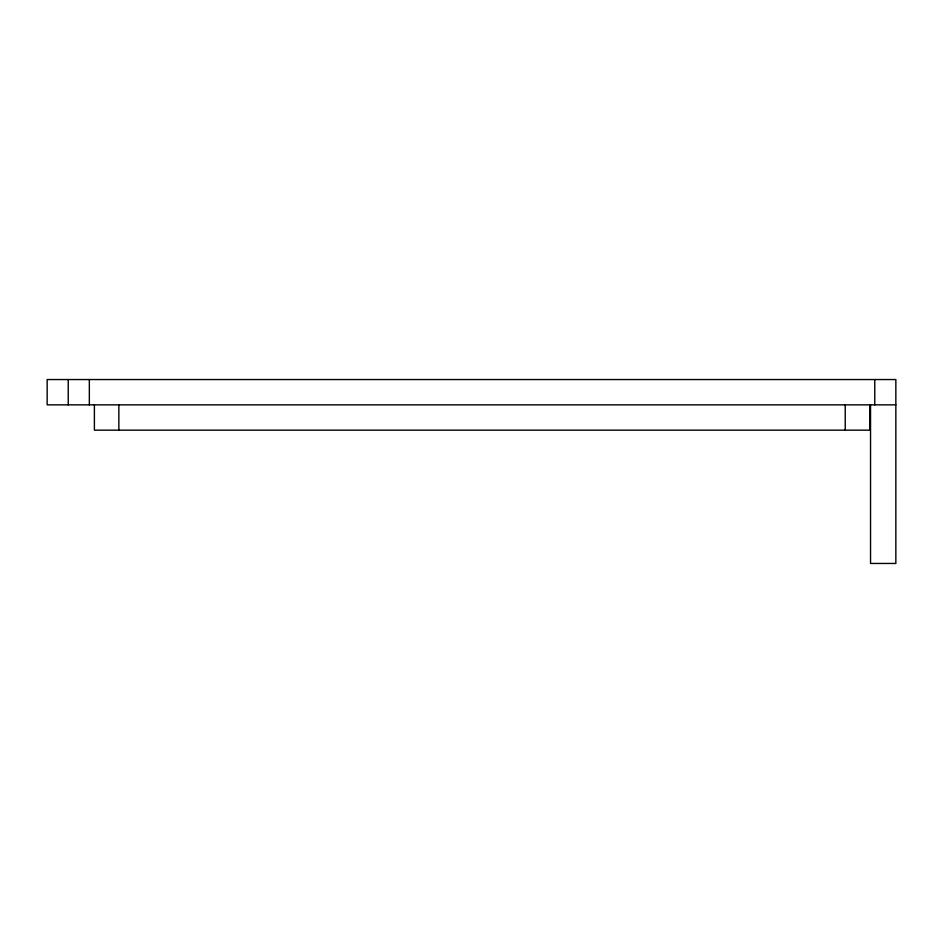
<?xml version="1.0" encoding="UTF-8"?>
<svg xmlns="http://www.w3.org/2000/svg" width="943" height="943" viewBox="0 0 943 943"><rect width="100%" height="100%" fill="white"/><g stroke="black" fill="none" stroke-linecap="round" stroke-linejoin="round"><path stroke-width="1.41" d="M895.85 404.853L47.15 404.853L47.15 379.546L895.85 379.546L895.85 563.454L870.542 563.454L870.542 404.853M874.762 379.546L874.762 404.853M869.87 404.853L869.87 430.161L94.394 430.161L94.394 404.853M845.234 404.853L845.234 430.161M118.853 404.853L118.853 430.161M89.337 379.546L89.337 404.853M68.238 379.546L68.238 404.853"/></g></svg>
